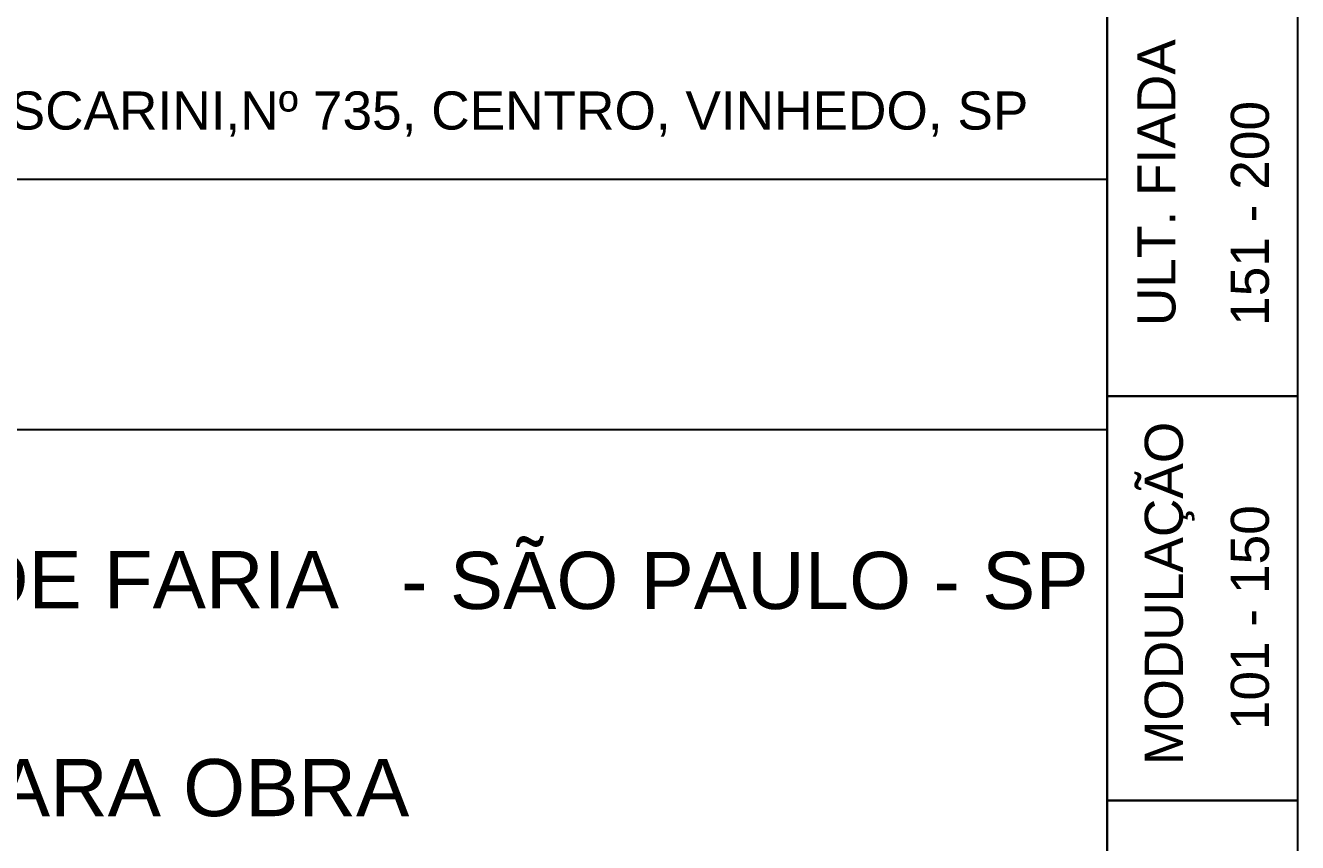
# Model space of a CAD drawing. Extents: x 0 to 119, y 0 to 84.
# Drawn here: x 112.22 to 118.9, y 6.14 to 10.43 of the extents above; entities that cross this region are included whole.
import ezdxf

# ---------------------------------------------------------------- set-up
doc = ezdxf.new("R2010")
doc.units = 0
doc.header["$MEASUREMENT"] = 0
for name, color, linetype in [('10', 252, 'CONTINUOUS'), ('3', 7, 'CONTINUOUS'), ('40', 7, 'CONTINUOUS'), ('7', 232, 'CONTINUOUS')]:
    doc.layers.add(name, color=color, linetype=linetype)
doc.styles.add('TQS_ARIAL', font='arial.ttf')

msp = doc.modelspace()

# ---------------------------------------------------------------- linework, layer by layer
at = {"layer": '3', "color": 7, "linetype": 'Continuous'}
for p, q in [((100.4, 9.622651), (117.9, 9.622651)), ((100.4, 8.310161), (117.9, 8.310161))]:
    msp.add_line(p, q, dxfattribs=at)
at = {"layer": '40', "linetype": 'Continuous'}
for p, q in [((118.9, 10.605), (118.9, 8.484)), ((118.9, 10.605), (118.9, 8.484)), ((118.9, 10.605), (118.9, 8.484)), ((118.9, 10.605), (118.9, 8.484)), ((118.9, 8.484), (118.9, 6.363)), ((118.9, 8.484), (118.9, 6.363)), ((118.9, 8.484), (118.9, 6.363)), ((118.9, 8.484), (118.9, 6.363)), ((118.9, 6.363), (118.9, 4.242)), ((118.9, 6.363), (118.9, 4.242)), ((118.9, 6.363), (118.9, 4.242)), ((118.9, 6.363), (118.9, 4.242))]:
    msp.add_line(p, q, dxfattribs=at)
for points in [[(117.9, 8.484), (117.9, 10.605), (118.9, 10.605), (118.9, 8.484), (117.9, 8.484)], [(117.9, 6.363), (117.9, 8.484), (118.9, 8.484), (118.9, 6.363), (117.9, 6.363)], [(117.9, 4.242), (117.9, 6.363), (118.9, 6.363), (118.9, 4.242), (117.9, 4.242)]]:
    msp.add_lwpolyline(points, dxfattribs=at)
at = {"layer": '7', "color": 232, "linetype": 'Continuous'}
msp.add_line((117.9, 83.099998), (117.9, 0.999998), dxfattribs=at)

# ---------------------------------------------------------------- texts
at = {"layer": '10', "color": 252, "linetype": 'Continuous', "style": 'TQS_ARIAL'}
for s, p in [('ULT. FIADA', (118.258806, 8.851778)), ('MODULAÇÃO', (118.29763, 6.549599))]:
    msp.add_text(s, height=0.2, rotation=90, dxfattribs=at).set_placement(p)
at = {"layer": '3', "color": 7, "linetype": 'Continuous', "style": 'TQS_ARIAL'}
for s, height, p in [('RUA HUMBERTO PESCARINI,Nº 735, CENTRO, VINHEDO, SP', 0.2, (109.421326, 9.883227)), ('- SÃO PAULO - SP', 0.3, (114.193143, 7.367716)), ('RUA DOUTOR DIOGO DE FARIA', 0.3, (107.487425, 7.372025)), ('LIBERADO PARA OBRA', 0.3, (109.555277, 6.280792))]:
    msp.add_text(s, height=height, dxfattribs=at).set_placement(p)
at = {"layer": '40', "linetype": 'Continuous', "style": 'TQS_ARIAL'}
for s, p in [('151 - 200', (118.749594, 8.852965)), ('101 - 150', (118.749594, 6.731965))]:
    msp.add_text(s, height=0.2, rotation=90, dxfattribs=at).set_placement(p)

doc.saveas('drawing.dxf')
